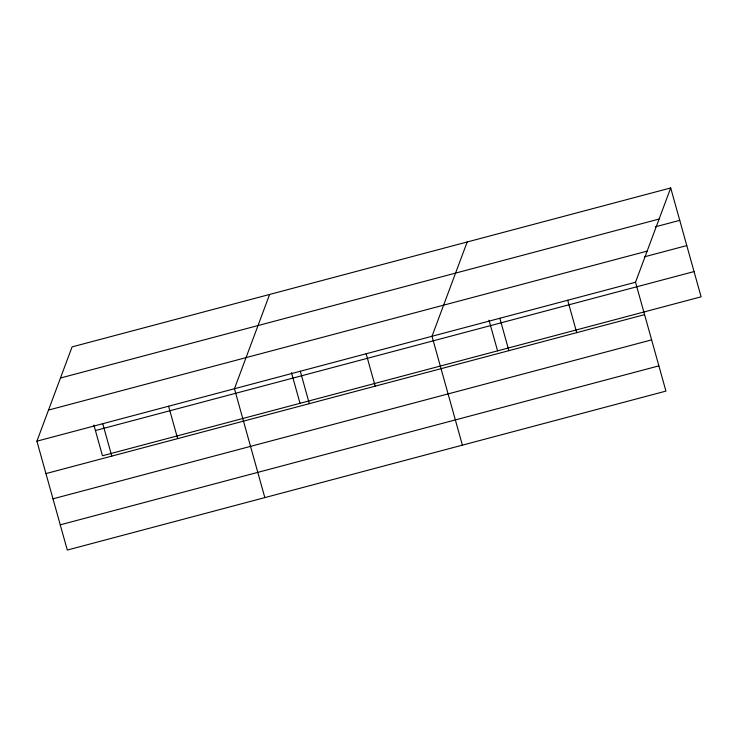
<?xml version="1.0" encoding="UTF-8"?>
<svg xmlns="http://www.w3.org/2000/svg" width="738" height="738" viewBox="0 0 738 738"><rect width="100%" height="100%" fill="white"/><g stroke="black" fill="none" stroke-linecap="round" stroke-linejoin="round"><path stroke-width="1.11" d="M670.704 187.941L635.529 282.239L665.925 391.103L67.296 550.059L36.9 441.186L72.075 346.897L670.704 187.941L701.1 296.814L102.471 455.761L93.91 425.116M269.619 294.444L234.444 388.732L264.841 497.606M467.172 241.99L431.998 336.279L462.394 445.152M60.47 378.013L659.099 219.057M655.279 226.843L679.753 220.348M48.505 410.07L647.134 251.123M644.532 256.796L686.792 245.579M36.9 441.186L635.529 282.239M95.423 430.531L694.052 271.575M45.95 473.593L644.578 314.637M52.988 498.823L651.617 339.877M60.248 524.829L658.877 365.873M567.688 300.255L576.729 332.654M499.838 318.272L508.888 350.67M489.008 320.2L497.569 350.854M366.149 353.77L375.19 386.168M300.301 371.251L309.342 403.658M291.464 372.662L300.015 403.308M168.596 406.223L177.646 438.621M102.748 423.704L111.798 456.112"/></g></svg>
